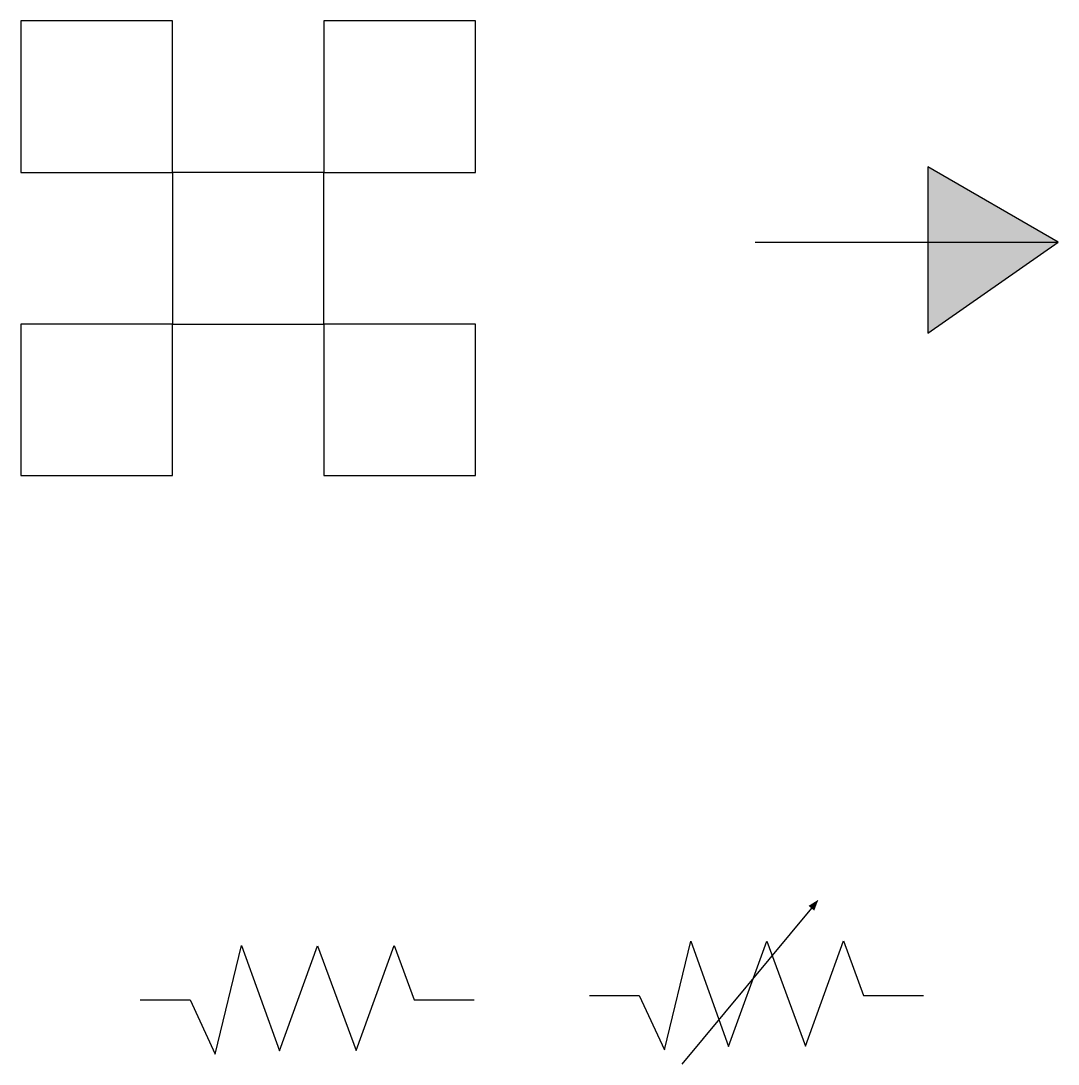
# Model space of a CAD drawing. Header units: inches. Extents: x 0 to 93838, y -1 to 60645.
# Drawn here: x 217.89 to 256.46, y 108.2 to 146.98 of the extents above; entities that cross this region are included whole.
import ezdxf

# ---------------------------------------------------------------- set-up
doc = ezdxf.new("R2010")
doc.units = ezdxf.units.IN
doc.header["$MEASUREMENT"] = 0

msp = doc.modelspace()

# ---------------------------------------------------------------- hatches: boundary and pattern name
at = {"true_color": 0xcd2027}
h = msp.add_hatch(color=242, dxfattribs=at)
h.dxf.hatch_style = 1
h.paths.add_polyline_path([(256.46064, 138.75486), (251.61591, 141.55197), (251.61591, 135.37406)])

# ---------------------------------------------------------------- linework, layer by layer
for p, q in [((223.52882, 146.98312), (217.89415, 146.98312)), ((217.89415, 146.98312), (217.89415, 141.34845)), ((223.52882, 141.34845), (223.52882, 146.98312)), ((234.79816, 146.98312), (229.16349, 146.98312)), ((229.16349, 146.98312), (229.16349, 141.34845)), ((234.79816, 141.34845), (234.79816, 146.98312)), ((256.46064, 138.75486), (251.61591, 141.55197)), ((251.61591, 141.55197), (251.61591, 135.37406)), ((217.89415, 141.34845), (223.52882, 141.34845)), ((229.16349, 141.34845), (223.52882, 141.34845)), ((223.52882, 141.34845), (223.52882, 135.71378)), ((229.16349, 141.34845), (234.79816, 141.34845)), ((229.16349, 135.71378), (229.16349, 141.34845)), ((245.19131, 138.75486), (256.46064, 138.75486)), ((251.61591, 135.37406), (256.46064, 138.75486)), ((223.52882, 135.71378), (217.89415, 135.71378)), ((217.89415, 135.71378), (217.89415, 130.07911)), ((223.52882, 135.71378), (229.16349, 135.71378)), ((223.52882, 130.07911), (223.52882, 135.71378)), ((234.79816, 135.71378), (229.16349, 135.71378)), ((229.16349, 135.71378), (229.16349, 130.07911)), ((234.79816, 130.07911), (234.79816, 135.71378)), ((217.89415, 130.07911), (223.52882, 130.07911)), ((229.16349, 130.07911), (234.79816, 130.07911))]:
    msp.add_line(p, q)
for points in [[(247.28587, 113.99726), (242.46902, 108.20407)], [(222.32801, 110.59211), (224.18411, 110.59211), (225.11863, 108.57032), (226.09719, 112.61118), (227.50523, 108.69921), (228.92423, 112.60722), (230.36126, 108.70581), (231.77512, 112.61568), (232.51852, 110.59211), (234.74584, 110.59211)], [(239.03288, 110.75779), (240.88898, 110.75779), (241.8235, 108.73601), (242.80206, 112.77687), (244.2101, 108.8649), (245.6291, 112.77291), (247.06613, 108.87149), (248.47999, 112.78137), (249.22339, 110.75779), (251.45071, 110.75779)]]:
    msp.add_lwpolyline(points)
msp.add_solid([(247.17883, 114.08626), (247.54613, 114.31487), (247.39291, 113.90826)])

doc.saveas('drawing.dxf')
